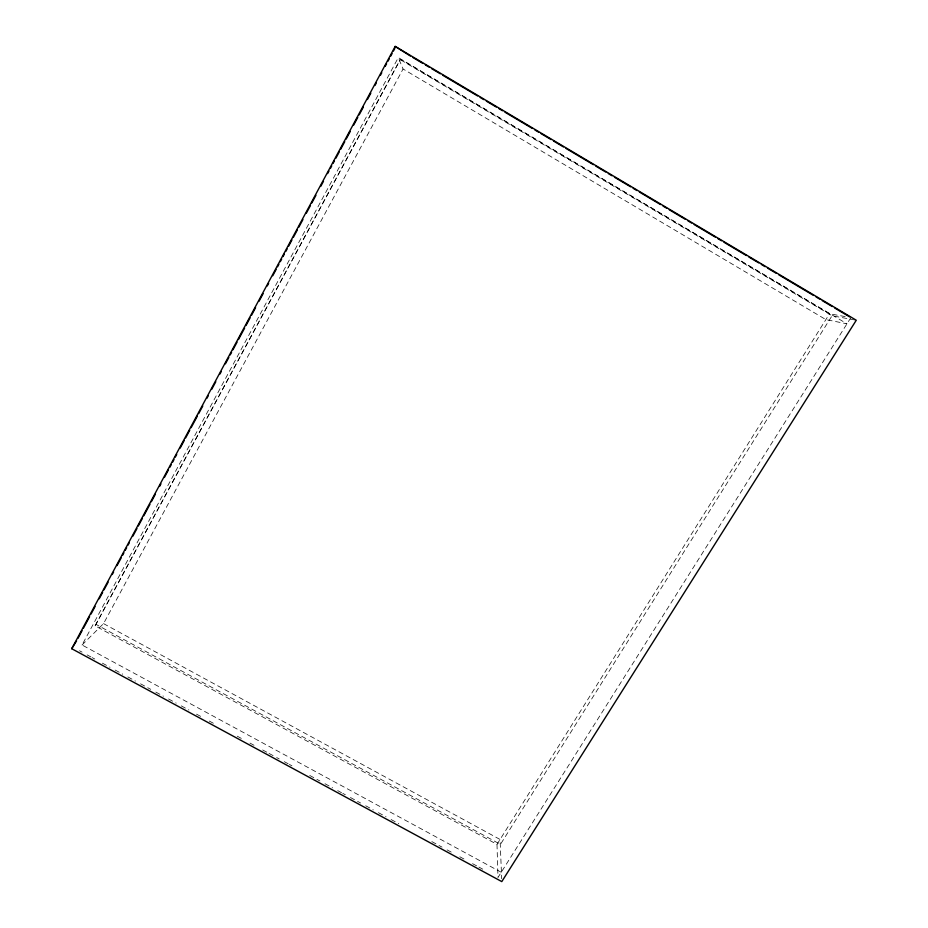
<?xml version="1.0" encoding="UTF-8"?>
<svg xmlns="http://www.w3.org/2000/svg" width="928" height="928" viewBox="0 0 928 928"><rect width="100%" height="100%" fill="white"/><g stroke="black" fill="none" stroke-linecap="round" stroke-linejoin="round"><path stroke-width="0.7" stroke-dasharray="4.64 3.48" d="M501.248 872.262L82.047 644.995L398.298 57.606L846.986 323.802L825.874 319.592L403.065 68.997L398.298 57.606M850.883 317.62L497.988 877.424L496.99 844.376L95.12 625.82L400.444 59.206L829.528 313.757L845.188 316.587M95.12 625.82L400.444 59.206M82.047 644.995L103.542 623.616L403.065 68.997M496.99 844.376L829.528 313.757M854.85 319.974L832.056 315.752L500.447 844.387L96.384 624.579M79.506 650.748L82.047 652.129M87.139 654.89L90.956 656.954M92.232 657.639L94.772 659.019M102.405 663.149L110.038 667.29M115.118 670.039L122.751 674.18M127.844 676.93L135.476 681.071M140.557 683.82L150.742 689.33M155.823 692.091L163.456 696.22M168.548 698.981L176.181 703.111M181.262 705.872L188.894 710.001M196.527 714.142L201.62 716.892M209.252 721.033L214.333 723.782M237.232 736.182L242.324 738.943M249.945 743.073L255.038 745.834M262.67 749.963L267.763 752.724M269.027 753.408L275.396 756.854M276.66 757.55L279.2 758.918M284.293 761.679L288.109 763.744M289.385 764.44L291.926 765.809M309.732 775.46L319.905 780.97M324.997 783.731L332.63 787.86M337.711 790.621L341.527 792.686M342.803 793.37L345.344 794.751M350.436 797.512L360.609 803.022M365.702 805.771L373.334 809.912M378.415 812.661L386.048 816.802M391.14 819.552L398.773 823.693M431.845 841.603L442.018 847.113M447.11 849.874L452.191 852.623M459.824 856.764L464.916 859.514M472.549 863.655L477.63 866.404M478.906 867.088L482.722 869.165M103.542 623.616L500.064 839.457L501.688 878.735M400.734 59.891L832.056 315.752"/><path stroke-width="1.39" d="M71.723 648.707L395.189 46.4L856.277 320.241L501.793 881.6L71.723 648.707L76.572 640.923M77.952 638.371L82.058 630.704M83.439 628.152L89.61 616.668M90.979 614.104L95.097 606.448M99.215 598.792L102.637 592.4M104.006 589.848L108.124 582.192M112.242 574.525L113.61 571.973M117.044 565.593L121.162 557.925M122.531 555.373L123.9 552.821M125.268 550.269L126.649 547.717M128.018 545.154L129.386 542.602M132.82 536.222L136.938 528.554M138.307 526.002L142.425 518.346M143.794 515.794L149.965 504.298M151.334 501.746L155.452 494.079M159.57 486.423L160.938 483.871M164.372 477.491L168.478 469.823M169.859 467.271L171.228 464.719M172.596 462.167L173.965 459.604M175.346 457.052L176.714 454.5M180.148 448.12L184.254 440.452M185.635 437.9L189.741 430.244M191.122 427.692L197.293 416.196M198.662 413.644L202.78 405.977M206.898 398.321L208.266 395.769M211.688 389.377L215.806 381.721M219.924 374.065L221.293 371.502M225.411 363.846L228.845 357.466M230.214 354.902L231.582 352.35M232.951 349.798L237.069 342.142M238.438 339.59L244.621 328.094M245.99 325.542L250.108 317.875M251.476 315.323L255.594 307.667M259.016 301.275L263.134 293.619M267.252 285.952L268.621 283.4M272.739 275.744L276.161 269.364M277.542 266.8L278.91 264.248M280.279 261.696L281.648 259.144M283.028 256.592L284.397 254.04M285.766 251.476L287.146 248.924M288.515 246.372L291.937 239.992M293.318 237.44L297.424 229.773M298.804 227.221L302.911 219.565M306.344 213.173L310.462 205.517M311.831 202.965L315.949 195.298M320.752 186.366L323.489 181.25M327.607 173.594L328.976 171.042M330.356 168.49L331.725 165.938M333.094 163.374L334.463 160.822M335.843 158.27L339.265 151.89M340.634 149.338L344.752 141.671M346.121 139.119L350.239 131.463M353.672 125.071L357.79 117.415M359.159 114.863L363.277 107.196M367.384 99.54L370.817 93.148M374.935 85.492L376.304 82.94M380.422 75.272L381.791 72.72M385.224 66.34L386.593 63.788M387.962 61.225L389.342 58.673M390.711 56.121L392.08 53.569M393.449 51.017L394.829 48.465M410.443 56.051L395.189 46.4M412.925 57.524L422.878 63.44M425.372 64.914L429.107 67.129M431.59 68.614L440.301 73.788M442.784 75.261L477.63 95.955M480.112 97.428L483.848 99.644M486.342 101.129L496.294 107.033M498.777 108.506L502.512 110.734M504.994 112.207L532.37 128.458M534.864 129.943L538.588 132.159M541.082 133.632L551.035 139.548M553.517 141.021L563.482 146.937M565.964 148.41L593.34 164.662M595.822 166.147L605.775 172.051M608.269 173.536L612.004 175.752M614.487 177.225L630.657 186.83M633.151 188.314L636.886 190.53M639.369 192.003L660.527 204.566M663.01 206.039L666.745 208.255M669.227 209.74L685.409 219.344M687.892 220.818L691.627 223.033M694.121 224.518L715.268 237.081M717.762 238.554L721.485 240.77M723.979 242.254L746.367 255.548M748.861 257.021L758.814 262.937M761.308 264.41L765.032 266.638M767.526 268.111L776.237 273.284M778.72 274.758L813.554 295.452M816.048 296.925L819.784 299.141M822.266 300.626L832.219 306.53M834.713 308.015L849.642 316.877"/></g></svg>
